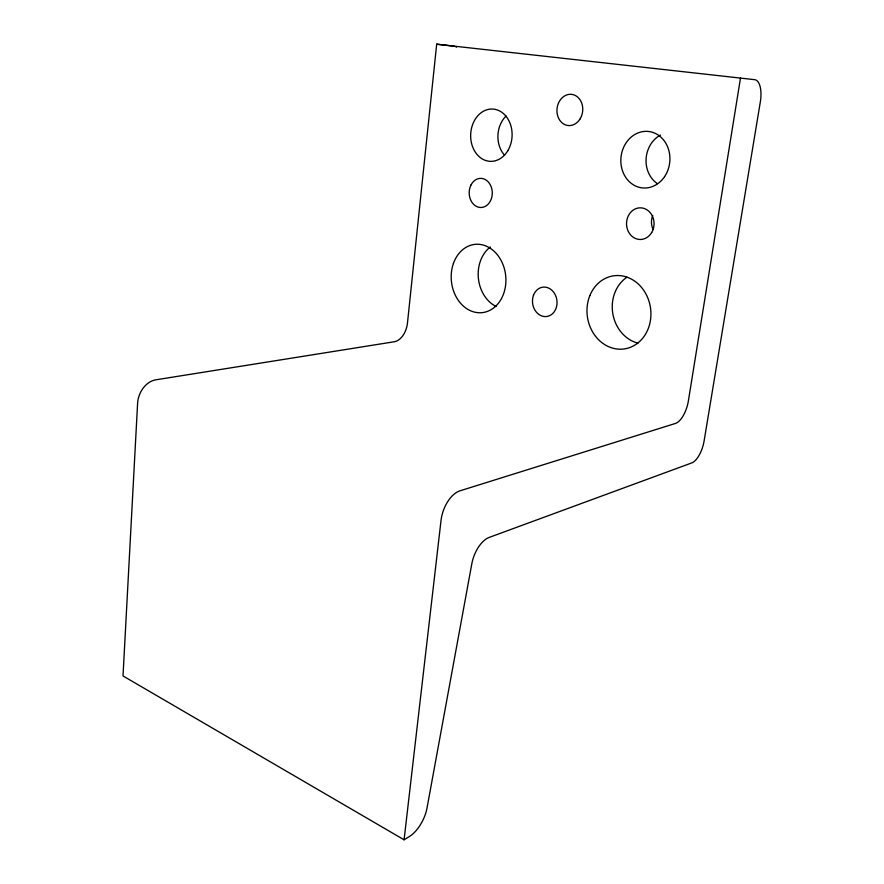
<?xml version="1.0" encoding="UTF-8"?>
<svg xmlns="http://www.w3.org/2000/svg" width="884" height="884" viewBox="0 0 884 884"><rect width="100%" height="100%" fill="white"/><g stroke="black" fill="none" stroke-linecap="round" stroke-linejoin="round"><path stroke-width="1.33" d="M436.685 44.2L407.469 323.058A17.57 10.94 -74.5 0 1 394.43 341.732L155.739 379.833A21.282 15.868 -67 0 0 137.606 403.226L123.009 675.951L404.087 839.8L409.469 836.485A25.426 12.243 -63.4 0 0 426.994 808.12L471.835 563.705A24.608 12.807 -69 0 1 489.139 537.439L691.785 462.907A19.724 8.387 -73.2 0 0 704.095 441.017L760.328 101.936A21.691 9.282 -79.7 0 0 754.682 79.67L436.685 44.2L453.603 46.123A18.487 11.127 -83.4 0 1 454.597 46.299M404.087 839.8L441.039 520.367A25.735 14.111 -69.6 0 1 459.868 490.863L675.442 423.447A20.52 9.061 -73.9 0 0 688.36 401.016L740.505 78.057M455.591 46.653A18.487 11.127 -83.4 0 1 456.575 47.172M653.177 229.542A15.382 13.558 -88.8 0 1 652.768 215.431M504.631 155.286A25.492 20.476 -86.7 0 1 506.057 116.047M496.079 306.461A33.426 27.006 84.4 0 1 478.366 278.128A33.426 27.006 84.4 0 1 490.344 246.956M637.994 343.169A35.913 31.404 81.7 0 1 612.811 313.665A35.913 31.404 81.7 0 1 626.878 277.256M657.331 183.618A27.581 24.1 -82.6 0 1 646.094 158.766A27.581 24.1 -82.6 0 1 660.447 135.042M471.106 184.789A14.575 11.558 89.2 0 0 480.023 207.464A14.575 11.558 89.2 0 0 491.084 186.524A14.575 11.558 89.2 0 0 471.106 184.789M533.472 295.355A14.796 12.232 82.6 0 0 546.19 316.571A14.796 12.232 82.6 0 0 554.599 293.599A14.796 12.232 82.6 0 0 533.472 295.355M579.937 119.152A15.68 12.873 -83.5 0 0 571.793 94.378A15.68 12.873 -83.5 0 0 557.815 116.268A15.68 12.873 -83.5 0 0 579.937 119.152M651.707 232.492A15.835 13.779 -89.7 0 0 641.254 207.862A15.835 13.779 -89.7 0 0 627.905 230.613A15.835 13.779 -89.7 0 0 651.707 232.492M507.781 150.766A26.188 20.719 -87.4 0 0 494.189 109.185A26.188 20.719 -87.4 0 0 472.2 145.628A26.188 20.719 -87.4 0 0 507.781 150.766M453.404 263.52A34.321 27.282 84.1 0 0 481.758 312.682A34.321 27.282 84.1 0 0 500.488 259.344A34.321 27.282 84.1 0 0 453.404 263.52M589.838 295.654A36.951 31.868 81.5 0 0 622.027 349.158A36.951 31.868 81.5 0 0 644.977 292.272A36.951 31.868 81.5 0 0 589.838 295.654M664.58 176.634A28.387 24.498 -83.8 0 0 649.033 131.528A28.387 24.498 -83.8 0 0 622.524 170.866A28.387 24.498 -83.8 0 0 664.58 176.634"/></g></svg>
